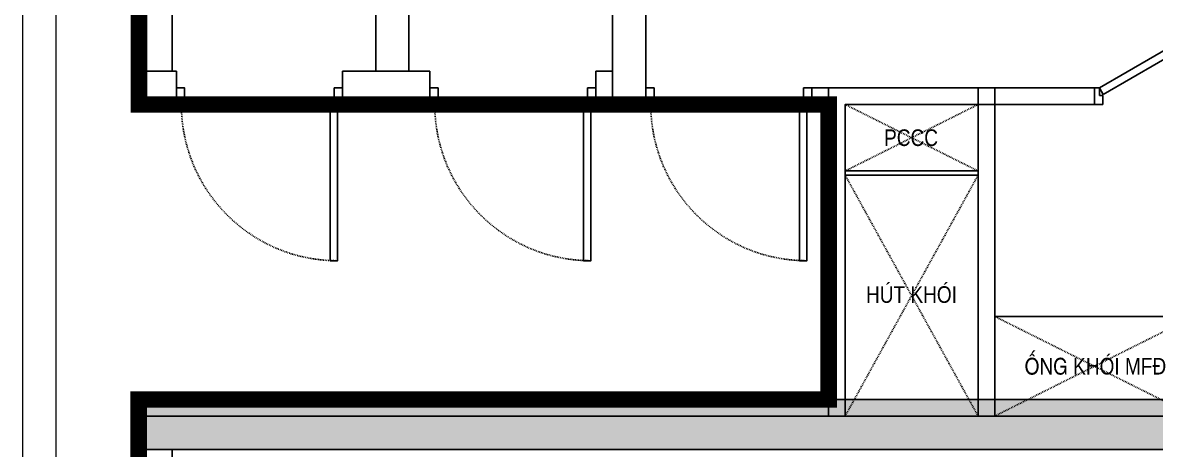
# Model space of a CAD drawing. Header units: millimetres. Extents: x 379264 to 1158416, y -283062 to 356890.
# Drawn here: x 1053616.6 to 1053753, y -4372.2 to -4320.9 of the extents above; entities that cross this region are included whole.
import ezdxf
from ezdxf.enums import TextEntityAlignment as Align

# ---------------------------------------------------------------- set-up
doc = ezdxf.new("R2010")
doc.units = ezdxf.units.MM
doc.linetypes.add('keyplan TANG 1$0$mb tang 1 TWB$0$Core 1A$0$Hidden10.5', pattern=[1.5, 1, -0.5])
doc.linetypes.add('keyplan TANG 1$0$mb tang 1 TWB$0$Hidden10.5', pattern=[1.5, 1, -0.5])
for name, color, linetype in [('CHI TIET THANG SAN VUON$0$DnW', 20, 'Continuous'), ('keyplan TANG 1$0$mb tang 1 TWB$0$Brick Wall', 250, 'Continuous'), ('keyplan TANG 1$0$mb tang 1 TWB$0$Curtain Line', 250, 'Continuous'), ('keyplan TANG 1$0$mb tang 1 TWB$0$Door', 250, 'Continuous'), ('keyplan TANG 1$0$mb tang 1 TWB$0$Opening Hidden', 250, 'keyplan TANG 1$0$mb tang 1 TWB$0$Core 1A$0$Hidden10.5'), ('keyplan TANG 1$0$mb tang 1 TWB$0$Opening Line', 250, 'Continuous'), ('keyplan TANG 1$0$mb tang 1 TWB$0$Staircase Direction', 250, 'Continuous'), ('keyplan TANG 1$0$MB_Cot tang 1$0$Concrete Hatch', 250, 'Continuous'), ('keyplan TANG 1$0$MB_Cot tang 1$0$Concrete Line', 250, 'Continuous'), ('keyplan TANG 1$0$MB_Cot tang 1$0$Concrete Solid', 250, 'Continuous')]:
    doc.layers.add(name, color=color, linetype=linetype)
for name, color, linetype, lineweight in [('keyplan TANG 1$0$Hatch vat lieu', 250, 'Continuous', 5), ('keyplan TANG 1$0$mb tang 1 TWB$0$Ghi chu ban ve', 250, 'Continuous', 20), ('keyplan TANG 1$0$Net Thay khac', 250, 'Continuous', 15)]:
    doc.layers.add(name, color=color, linetype=linetype, lineweight=lineweight)
doc.styles.add('keyplan TANG 1$0$mb tang 1 TWB$0$Core 1A$0$VNI-HelveC', font='VHELVCN_0.TTF')

# ---------------------------------------------------------------- blocks, each defined once
blk = doc.blocks.new('*U90')
at = {"layer": 'keyplan TANG 1$0$mb tang 1 TWB$0$Opening Hidden'}
for p, q in [((0, 0), (800, 1450)), ((800, 0), (0, 1450))]:
    blk.add_line(p, q, dxfattribs=at)
at = {"layer": 'keyplan TANG 1$0$mb tang 1 TWB$0$Opening Line'}
blk.add_lwpolyline([(0, 0), (800, 5.684341886080801e-14), (800, 1450), (0, 1450)], close=True, dxfattribs=at)
at = {"layer": 'keyplan TANG 1$0$mb tang 1 TWB$0$Ghi chu ban ve', "style": 'keyplan TANG 1$0$mb tang 1 TWB$0$Core 1A$0$VNI-HelveC'}
blk.add_attdef('OPENING', text='', height=100, dxfattribs=at).set_placement((403.4188161135535, 731.1966042057539), align=Align.MIDDLE_CENTER)
blk = doc.blocks.new('keyplan TANG 1$0$mb tang 1 TWB$0$Door 1000-1')
at = {"color": 0, "linetype": 'ByBlock'}
blk.add_lwpolyline([(30, 100), (75, 100), (75, 1040.000000000015), (30, 1040.000000000015)], close=True, dxfattribs=at)
for points in [[(50, 55), (30, 55), (30, 100), (0, 100), (0, 0), (50, 0), (50, 55)], [(950.0000000000146, 55), (970.0000000000146, 55), (970.0000000000146, 100), (1000.000000000015, 100), (1000.000000000015, 0), (950.0000000000146, 0), (950.0000000000146, 55)]]:
    blk.add_lwpolyline(points, dxfattribs=at)
at = {"color": 0, "linetype": 'keyplan TANG 1$0$mb tang 1 TWB$0$Hidden10.5'}
blk.add_arc((30, 100), 940.0000000000146, 0, 90, dxfattribs=at)
blk = doc.blocks.new('*U92')
at = {"layer": 'keyplan TANG 1$0$mb tang 1 TWB$0$Door', "xscale": -1}
blk.add_blockref('keyplan TANG 1$0$mb tang 1 TWB$0$Door 1000-1', (1000.000000000015, 0), dxfattribs=at)
blk = doc.blocks.new('keyplan TANG 1$0$mb tang 1 TWB$0$Door 1600 Riser')
at = {"color": 0, "linetype": 'ByBlock'}
for p, q in [((29.99999962575384, 100.0000000003201), (-3.742461558431387e-07, 100.000000000131)), ((-3.742461558431387e-07, 100.000000000131), (0, 0)), ((29.99999962575384, 100.0000000003201), (29.99999979416316, 55.00000000033469)), ((1570.000000119884, 100.0000000003201), (1600.000000119884, 100.000000000131)), ((1570.000000119884, 100.0000000003201), (1569.999999951474, 55.00000000033469)), ((1600.000000119884, 100.000000000131), (1599.999999745638, 7.105427357601002e-15)), ((0, 0), (50, 4.074536263942719e-10)), ((49.99999979417771, 55.00000000046566), (29.99999979416316, 55.00000000033469)), ((49.99999979417771, 55.00000000046566), (50, 4.074536263942719e-10)), ((1549.99999995146, 55.00000000046566), (1569.999999951474, 55.00000000033469)), ((1549.99999995146, 55.00000000046566), (1549.999999745638, 4.074607318216295e-10)), ((1599.999999745638, 7.105427357601002e-15), (1549.999999745638, 4.074607318216295e-10))]:
    blk.add_line(p, q, dxfattribs=at)
for points in [[(52.49999962575386, 61.02885683002042), (29.99999962575384, 100.0000000003201), (696.8395605397716, 485.0000000003203), (719.3395605397717, 446.0288568300206)], [(1547.499999625754, 61.02885683002042), (1569.999999625754, 100.0000000003201), (903.1604387117361, 485.0000000003203), (880.660438711736, 446.0288568300206)]]:
    blk.add_lwpolyline(points, close=True)
at = {"linetype": 'keyplan TANG 1$0$mb tang 1 TWB$0$Hidden10.5'}
for centre, start, end in [((29.99999962575384, 100.0000000003201), 0, 30.00000000000004), ((1569.999999625754, 100.0000000003201), 150.0000000000027, 180)]:
    blk.add_arc(centre, 770, start, end, dxfattribs=at)
blk = doc.blocks.new('*U87')
at = {"layer": 'keyplan TANG 1$0$mb tang 1 TWB$0$Door', "xscale": -1, "rotation": 180}
blk.add_blockref('keyplan TANG 1$0$mb tang 1 TWB$0$Door 1600 Riser', (0, 100.000000000131), dxfattribs=at)
blk = doc.blocks.new('*U88')
at = {"layer": 'keyplan TANG 1$0$mb tang 1 TWB$0$Opening Hidden'}
for p, q in [((0, 0), (800, 400)), ((800, 0), (0, 400))]:
    blk.add_line(p, q, dxfattribs=at)
at = {"layer": 'keyplan TANG 1$0$mb tang 1 TWB$0$Opening Line'}
blk.add_lwpolyline([(0, 0), (800, 5.684341886080801e-14), (800, 400), (0, 400)], close=True, dxfattribs=at)
at = {"layer": 'keyplan TANG 1$0$mb tang 1 TWB$0$Ghi chu ban ve', "style": 'keyplan TANG 1$0$mb tang 1 TWB$0$Core 1A$0$VNI-HelveC'}
blk.add_attdef('OPENING', text='', height=100, dxfattribs=at).set_placement((399.9999035819201, 200.0000482090328), align=Align.MIDDLE_CENTER)
blk = doc.blocks.new('*U89')
at = {"layer": 'keyplan TANG 1$0$mb tang 1 TWB$0$Opening Hidden'}
for p, q in [((0, 0), (1200, 600)), ((1200, 0), (0, 600))]:
    blk.add_line(p, q, dxfattribs=at)
at = {"layer": 'keyplan TANG 1$0$mb tang 1 TWB$0$Opening Line'}
blk.add_lwpolyline([(0, 0), (1200, 5.684341886080801e-14), (1200, 600), (0, 600)], close=True, dxfattribs=at)
at = {"layer": 'keyplan TANG 1$0$mb tang 1 TWB$0$Ghi chu ban ve', "style": 'keyplan TANG 1$0$mb tang 1 TWB$0$Core 1A$0$VNI-HelveC'}
blk.add_attdef('OPENING', text='', height=100, dxfattribs=at).set_placement((599.9996034800424, 300.0001982600007), align=Align.MIDDLE_CENTER)
blk = doc.blocks.new('*U1407')
at = {"layer": 'keyplan TANG 1$0$mb tang 1 TWB$0$Door'}
blk.add_blockref('keyplan TANG 1$0$mb tang 1 TWB$0$Door 1000-1', (0, 0), dxfattribs=at)
blk = doc.blocks.new('keyplan TANG 1$0$mb tang 1 TWB$0$A$C2C4C50CE')
at = {"layer": 'keyplan TANG 1$0$mb tang 1 TWB$0$Brick Wall'}
for p, q in [((-19849.87999999989, -18075.00000289807), (-22699.87999999971, -18075.00000289807)), ((-22699.87999999971, -18075.00000289807), (-22699.87999999971, -23475.00000289823)), ((-19849.87999999989, -18075.00000289807), (-19849.87999999989, -18175.00000289807)), ((-19849.87999999989, -18275.00000289807), (-19849.87999999989, -18175.00000289807)), ((-19849.87999999989, -18275.00000289807), (-22499.87999999971, -18275.00000289807)), ((-22499.87999999971, -18275.00000289807), (-22499.87999999971, -23475.00000289823)), ((-21274.87999999989, -19575.00000289807), (-21174.87999999989, -19575.00000289807)), ((-21274.87999999989, -19575.00000289807), (-21274.87999999989, -23475.00000289823)), ((-21074.87999999989, -19575.00000289807), (-21174.87999999989, -19575.00000289807)), ((-21074.87999999989, -19575.00000289807), (-21074.87999999989, -23475.00000289823)), ((-19849.87999999989, -21175.00000289812), (-19749.87999999989, -21175.00000289812)), ((-19849.87999999989, -21175.00000289812), (-19849.87999999989, -23675.0000028982)), ((-19649.87999999989, -21175.00000289812), (-19749.87999999989, -21175.00000289812)), ((-19649.87999999989, -21175.00000289812), (-19649.87999999989, -23675.0000028982)), ((-22474.880001064972, -23475.00000289835), (-22699.879999995934, -23475.0000028982)), ((-22699.879999995934, -23475.0000028982), (-22699.879999995992, -23575.0000028982)), ((-22699.87999999971, -23475.00000289823), (-22599.87999999971, -23475.00000289823)), ((-22499.87999999971, -23475.00000289823), (-22599.87999999971, -23475.00000289823)), ((-22474.880001064972, -23475.00000289835), (-22474.88000106503, -23575.00000289835)), ((-20949.88000018703, -23475.00000289835), (-21474.88000069081, -23475.00000289835)), ((-21474.88000069081, -23475.00000289835), (-21474.88000069081, -23575.00000289835)), ((-21274.87999999989, -23475.00000289823), (-21174.87999999989, -23475.00000289823)), ((-21074.87999999989, -23475.00000289823), (-21174.87999999989, -23475.00000289823)), ((-20949.88000018703, -23475.00000289835), (-20949.88000018703, -23575.00000289835)), ((-19849.87999999989, -23475.0000028982), (-19949.87999981275, -23475.0000028982)), ((-19949.87999981275, -23475.0000028982), (-19949.87999981275, -23575.0000028982)), ((-19849.87999999989, -23475.0000028982), (-19849.87999999989, -23575.0000028982)), ((-22699.87999999605, -23675.0000028982), (-22699.879999995992, -23575.0000028982)), ((-22474.88000106509, -23675.00000289835), (-22474.88000106503, -23575.00000289835)), ((-21474.88000069081, -23675.00000289835), (-21474.88000069081, -23575.00000289835)), ((-20949.88000018703, -23675.00000289835), (-20949.88000018703, -23575.00000289835)), ((-19949.87999981275, -23675.0000028982), (-19949.87999981275, -23575.0000028982)), ((-19849.87999999989, -23675.0000028982), (-19849.87999999989, -23575.0000028982)), ((-18649.8806946252, -23575.00000289809), (-18649.8806946252, -23625.00000289809)), ((-18649.8806946252, -23575.00000289809), (-18549.88069445605, -23575.00000289809)), ((-18549.88069454773, -25550.00000406241), (-18549.88069454435, -23575.00000289809)), ((-18549.88069454435, -23575.00000289809), (-16949.88069475099, -23575.00000289814)), ((-18549.88069445605, -23575.00000289809), (-18549.88069445605, -23625.00000289809)), ((-17649.88034727209, -25549.99962268687), (-17649.88034727209, -23574.9996224013)), ((-17649.88034727209, -23574.9996224013), (-17599.88034727209, -23574.9996224013)), ((-17549.88034727209, -23574.9996224013), (-17599.88034727209, -23574.9996224013)), ((-17549.88034727209, -25549.99962268687), (-17549.88034727209, -23574.9996224013)), ((-16949.88069475099, -23575.00000289814), (-16949.880694750995, -23625.00000289814)), ((-18649.8806946252, -23675.00000289809), (-18649.8806946252, -23625.00000289809)), ((-18549.88069445605, -23675.00000289809), (-18549.88069445605, -23625.00000289809)), ((-16949.880694750995, -23675.00000289814), (-16949.880694750995, -23625.00000289814)), ((-22474.88000106509, -23675.00000289835), (-22699.87999999605, -23675.0000028982)), ((-20949.88000018703, -23675.00000289835), (-21474.88000069081, -23675.00000289835)), ((-19849.87999999989, -23675.0000028982), (-19949.87999981275, -23675.0000028982)), ((-19849.87999999989, -23675.0000028982), (-19749.87999999989, -23675.0000028982)), ((-19649.87999999989, -23675.0000028982), (-19749.87999999989, -23675.0000028982)), ((-18649.8806946252, -23675.00000289809), (-18549.88069445605, -23675.00000289809)), ((-18449.88069454773, -25550.00000406241), (-18449.88069454435, -23675.000002898094)), ((-18449.88069454435, -23675.000002898094), (-16949.880694750995, -23675.00000289814)), ((-12249.87999973184, -25550.00000088602), (-22699.87999999605, -25550.00000088602)), ((-22699.87999999605, -25550.00000088602), (-22699.87999999605, -25650.00000088602)), ((-18549.88069454773, -25550.00000406241), (-18499.88069454773, -25550.00000406241)), ((-18449.88069454773, -25550.00000406241), (-18499.88069454773, -25550.00000406241)), ((-17649.88034727209, -25549.99962268687), (-17599.88034727209, -25549.99962268687)), ((-17549.88034727209, -25549.99962268687), (-17599.88034727209, -25549.99962268687)), ((-12249.87999973184, -25550.00000088602), (-12249.87999973184, -25650.00000088602)), ((-22699.87999999605, -25750.00000088602), (-22699.87999999605, -25650.00000088602)), ((-12249.87999973184, -25750.00000088602), (-12249.87999973184, -25650.00000088602)), ((-12249.87999973184, -25750.00000088602), (-22699.87999999605, -25750.00000088602))]:
    blk.add_line(p, q, dxfattribs=at)
at = {"layer": 'keyplan TANG 1$0$mb tang 1 TWB$0$Door'}
for p, q in [((-22399.88000037411, -23675.00000289835), (-21499.87999990099, -23675.00000289835)), ((-20849.88000009872, -23675.00000289835), (-19949.87999981275, -23675.00000289835)), ((-19549.88000037411, -23675.00000289823), (-18649.88000008813, -23675.00000289823))]:
    blk.add_line(p, q, dxfattribs=at)
at = {"layer": 'keyplan TANG 1$0$mb tang 1 TWB$0$Staircase Direction'}
blk.add_line((-20399.87999999605, -23675.00000289806), (-21174.87999999605, -23675.00000289806), dxfattribs=at)
ref = blk.add_blockref('*U88', (-17649.8803472094, -24075.00063284369), dxfattribs=dict(xscale=-1))
ref.add_attrib('OPENING', 'PCCC', dxfattribs={"layer": 'keyplan TANG 1$0$mb tang 1 TWB$0$Ghi chu ban ve', "height": 100, "style": 'keyplan TANG 1$0$mb tang 1 TWB$0$Core 1A$0$VNI-HelveC'}).set_placement((-18053.346917458, -23874.73391796798), align=Align.MIDDLE_CENTER)
ref = blk.add_blockref('*U90', (-17649.88034727209, -25550.00000406241), dxfattribs=dict(xscale=-1))
ref.add_attrib('OPENING', 'HUÙT KHOÙI', dxfattribs={"layer": 'keyplan TANG 1$0$mb tang 1 TWB$0$Ghi chu ban ve', "height": 100, "style": 'keyplan TANG 1$0$mb tang 1 TWB$0$Core 1A$0$VNI-HelveC'}).set_placement((-18050.632496719, -24818.53673318999), align=Align.MIDDLE_CENTER)
ref = blk.add_blockref('*U89', (-16349.88034727209, -25550.00002871348), dxfattribs=dict(xscale=-1))
ref.add_attrib('OPENING', 'OÁNG KHOÙI MFÑ', dxfattribs={"layer": 'keyplan TANG 1$0$mb tang 1 TWB$0$Ghi chu ban ve', "height": 100, "style": 'keyplan TANG 1$0$mb tang 1 TWB$0$Core 1A$0$VNI-HelveC'}).set_placement((-16943.74661741883, -25249.7331637868), align=Align.MIDDLE_CENTER)
at = {"layer": 'keyplan TANG 1$0$mb tang 1 TWB$0$Door', "rotation": 180}
for name, p in [('*U87', (-15349.88069491857, -23575.00000289809)), ('*U1407', (-21474.88000106509, -23575.0000028982)), ('*U1407', (-19949.88000018697, -23575.00000289809))]:
    blk.add_blockref(name, p, dxfattribs=at)
at = {"layer": 'keyplan TANG 1$0$mb tang 1 TWB$0$Door', "xscale": -1, "rotation": 180}
blk.add_blockref('*U92', (-19649.88069462526, -23575.00000289809), dxfattribs=at)
blk = doc.blocks.new('keyplan TANG 1$0$mb tang 1 TWB$0$A$C67f029bb')
blk.add_blockref('keyplan TANG 1$0$mb tang 1 TWB$0$A$C2C4C50CE', (-42386.0469336505, -77633.4732285568))
blk = doc.blocks.new('*U1401')
at = {"layer": 'keyplan TANG 1$0$MB_Cot tang 1$0$Concrete Hatch'}
h = blk.add_hatch(dxfattribs=at)
h.set_pattern_fill('CONCRETE', color=256, scale=50, style=0, pattern_type=2)
h.set_pattern_definition([(45, (-6900, -49.99999999999986), (-176.7766952966369, 176.7766952966369), []), (45, (-6900, 1.4210854715202e-13), (-353.5533905932737, 353.5533905932738), []), (49.99999999999999, (-6900, -49.99999999999986), (358.6300913003767, -31.37606749129755), [37.5, -412.5]), (355, (-6900, -49.99999999999986), (-69.3756668065, 376.0960668500059), [30, -330]), (100.4514, (-6870.11416, -52.61466999999985), (289.2546908570108, 344.7197710304768), [31.870095, -350.571056]), (46.18420000000001, (-6900, 50.00000000000014), (533.6205243128222, -82.75950716450905), [56.25, -618.75]), (96.6356, (-6855.5316275, 43.10334650000013), (467.3313527743517, 487.0589354502209), [47.805144, -525.8565]), (351.1842, (-6900, 50.00000000000014), (467.3309725668136, 487.0593004626623), [45, -495]), (21, (-6850, 25.00000000000014), (298.4535260592309, -201.3094453326694), [37.5, -412.5]), (326.0000000000001, (-6850, 25.00000000000014), (121.6576659607909, 362.5750225234265), [30, -330]), (71.4514, (-6825.1288835, 8.224197000000146), (420.111314290745, 161.2652483549762), [31.870095, -350.571056]), (37.50000000000001, (-6900, -49.99999999999986), (6.079927658645334, 166.4469269156558), [0, -326, 0, -335, 0, -331.25]), (7.499999999999999, (-6900, -49.99999999999986), (131.5347687210743, 197.2058559411801), [0, -191, 0, -318.5, 0, -126.25]), (327.5, (-7011.5, -49.99999999999986), (266.9112180862045, -11.2774358671899), [0, -125, 0, -390, 0, -517.5]), (317.5, (-7061.5, -49.99999999999986), (291.5930846711931, 50.05249116615882), [0, -162.5, 0, -259, 0, -367.5]), (0, (-6725, 125.0000000000001), (0, 875), [87.5, -787.5]), (0, (-6462.5, 300.0000000000001), (0, 875), [87.5, -787.5]), (0, (-6637.5, 650.0000000000001), (0, 875), [87.5, -350, 87.5, -350]), (90, (-6725, 125.0000000000001), (-875, 5.35782974626967e-14), [87.5, -787.5]), (90, (-6637.5, 650.0000000000001), (-875, 5.35782974626967e-14), [87.5, -787.5]), (90, (-6375, 300.0000000000001), (-875, 5.35782974626967e-14), [87.5, -787.5]), (90, (-6200, 562.5000000000001), (-875, 5.35782974626967e-14), [87.5, -787.5]), (135, (-6637.5, 125.0000000000001), (-875.016357447105, 8.881784197001252e-14), [123.76, -1113.7]), (135, (-6550, 650.0000000000001), (-875.016357447105, 8.881784197001252e-14), [123.76, -1113.7]), (45, (-6462.5, 300.0000000000001), (8.881784197001252e-14, 875.016357447105), [123.76, -247.485, 123.76, -742.455]), (0, (-7075, -49.99999999999986), (87.5, 87.5), [-175, 0])])
h.paths.add_polyline_path([(-8650, 150), (-8650, -149.9999999999999), (1800, -150), (1800, 150)])
at = {"layer": 'keyplan TANG 1$0$MB_Cot tang 1$0$Concrete Solid'}
blk.add_hatch(color=256, dxfattribs=at).paths.add_polyline_path([(-8650, 150), (-8650, -149.9999999999999), (1800, -150), (1800, 150)])
at = {"layer": 'keyplan TANG 1$0$MB_Cot tang 1$0$Concrete Line'}
blk.add_lwpolyline([(-8650, 150), (-8650, -149.9999999999999), (1800, -150), (1800, 150)], close=True, dxfattribs=at)
blk = doc.blocks.new('keyplan TANG 1')
at = {"color": 7, "const_width": 100}
blk.add_lwpolyline([(76848.45467698967, 83550.26210417584), (76848.45467698967, 90049.99999513064), (80999.9993054535, 90049.99999512354), (80999.9993054535, 91824.99999273785), (76850.000000005, 91824.99999274027), (76850.000000005, 97424.99999273787), (79198.45461166167, 97424.99999590334), (79198.45461166167, 103724.9999999999), (82500.00071040692, 103725.2593077353), (82500.00071040692, 122524.7406868417)], dxfattribs=at)
at = {"layer": 'keyplan TANG 1$0$Hatch vat lieu'}
blk.add_lwpolyline([(76350.00000000099, 98875.129771279), (76350.00000000099, 83550.00058133813)], dxfattribs=at)
at = {"layer": 'keyplan TANG 1$0$mb tang 1 TWB$0$Curtain Line'}
for p, q in [((76848.45461165858, 83550.00000000093), (76850.00000000105, 89749.99999474986)), ((76850.00000000105, 89749.99999474986), (76949.99999689462, 89749.97506913218)), ((77049.99999378818, 89749.9501435145), (76949.99999689462, 89749.97506913218)), ((77048.50446910835, 83750.0000000009), (77049.99999378818, 89749.9501435145)), ((78101.54538542207, 83750.00000000079), (77048.50446910835, 83750.0000000009)), ((78101.54538542205, 82699.99999850323), (78101.54538542207, 83750.00000000079)), ((77901.54538542207, 83550.00000000081), (76848.45461165858, 83550.00000000093)), ((77901.54538542207, 82699.99999850325), (77901.54538542207, 83550.00000000081)), ((77901.54538542207, 82699.99999850325), (78001.54538542207, 82699.99999850325)), ((78101.54538542205, 82699.99999850323), (78001.54538542207, 82699.99999850325))]:
    blk.add_line(p, q, dxfattribs=at)
at = {"layer": 'keyplan TANG 1$0$Net Thay khac'}
blk.add_lwpolyline([(76849.99999999744, 136499.9999970782), (76150.00000000105, 136499.9999970782), (76150.00000000099, 74804.87005053653, 0.2818337768156034), (77786.09354582714, 72132.8372692513), (81322.01928782777, 70327.96721871459, 0.1185413434814177), (82685.92574200156, 69999.99999999988), (99552.09518931291, 69999.99999999994)], format="xyb", dxfattribs=at)
blk.add_blockref('keyplan TANG 1$0$mb tang 1 TWB$0$A$C67f029bb', (141935.9269336516, 193133.4732241927))
at = {"layer": 'keyplan TANG 1$0$MB_Cot tang 1$0$Concrete Line', "rotation": 180}
blk.add_blockref('*U1401', (78650.00000000105, 89899.99999513064), dxfattribs=at)

msp = doc.modelspace()

# ---------------------------------------------------------------- block references
at = {"layer": 'CHI TIET THANG SAN VUON$0$DnW', "xscale": 0.02, "yscale": 0.02, "zscale": 0.02}
msp.add_blockref('keyplan TANG 1', (1052093.632227895, -6167.207528825751), dxfattribs=at)

doc.saveas('drawing.dxf')
